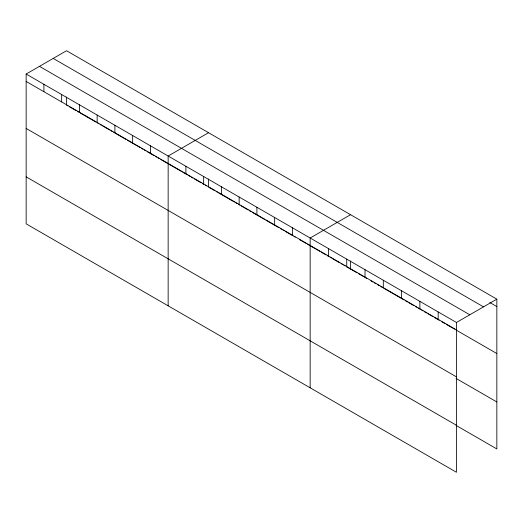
<?xml version="1.0" encoding="UTF-8"?>
<svg xmlns="http://www.w3.org/2000/svg" width="523" height="523" viewBox="0 0 523 523"><rect width="100%" height="100%" fill="white"/><g stroke="black" fill="none" stroke-linecap="round" stroke-linejoin="round"><path stroke-width="0.78" d="M456.461 376.874L456.461 322.482L26.15 74.05L26.15 223.837L456.461 472.269L456.461 376.874L26.15 128.436M456.056 425.395L496.85 448.95L496.85 299.163L66.539 50.731L26.15 74.05M208.54 132.711L168.151 156.031L168.151 305.818M350.547 214.698L310.152 238.017L310.152 387.805M456.461 322.482L496.85 299.163M489.816 302.51L496.85 306.57M53.209 58.426L483.52 306.864M39.48 66.356L469.791 314.787M26.15 81.451L456.461 329.889M67.905 105.908L66.539 105.116L66.539 97.017M69.271 106.692L76.097 110.634M77.463 111.425L78.829 112.21M80.196 113.001L95.899 122.068M97.265 122.853L98.625 123.644M99.991 124.435L101.357 125.219M102.724 126.01L109.549 129.952M110.915 130.737L112.282 131.528M113.648 132.312L125.938 139.412M127.298 140.197L136.856 145.714M137.542 146.113L140.275 147.689M141.635 148.473L143.001 149.264M144.368 150.049L145.734 150.84M147.1 151.631L153.925 155.573M155.292 156.357L156.658 157.148M158.024 157.933L159.391 158.724M160.751 159.508L167.582 163.451M168.949 164.242L181.233 171.335M182.599 172.126L187.378 174.885M188.744 175.669L190.111 176.46M191.477 177.251L192.843 178.036M194.203 178.827L201.035 182.769M202.401 183.553L203.761 184.344M205.127 185.129L206.493 185.92M214.685 190.647L208.54 187.103L208.54 179.003M216.051 191.438L217.418 192.229M218.784 193.013L226.296 197.348M226.975 197.746L234.487 202.081M235.853 202.872L237.213 203.656M238.58 204.447L239.946 205.232M241.312 206.023L243.358 207.206M244.045 207.598L248.137 209.965M249.504 210.749L250.87 211.54M252.236 212.325L261.794 217.849M262.474 218.241L264.527 219.425M265.887 220.209L278.864 227.701M280.223 228.486L281.59 229.277M282.956 230.068L284.322 230.852M285.689 231.643L292.514 235.585M293.88 236.37L295.247 237.161M299.339 239.527L306.171 243.47M307.537 244.254L315.042 248.588M315.729 248.987L319.821 251.347M321.187 252.138L325.966 254.897M327.333 255.688L328.699 256.473M330.065 257.264L331.432 258.048M332.791 258.839L339.623 262.781M340.989 263.566L342.349 264.357M343.716 265.148L345.082 265.932M346.448 266.723L356.876 272.745M358.281 273.555L363.204 276.399M364.609 277.21L366.721 278.426M370.944 280.864L373.056 282.08M374.461 282.891L375.867 283.708M377.273 284.519L379.384 285.735M380.79 286.552L382.195 287.362M383.607 288.173L404.004 299.947M405.41 300.764L407.522 301.98M408.927 302.791L413.85 305.635M415.255 306.445L416.661 307.263M418.073 308.073L420.178 309.289M421.59 310.1L422.996 310.917M424.401 311.728L426.513 312.944M427.919 313.754L432.841 316.598M434.247 317.415L439.17 320.253M441.987 321.88L444.798 323.502M446.204 324.319L454.644 329.189M456.056 330L496.85 353.555M456.056 378.41L496.85 401.965M26.15 176.846L456.461 425.284M438.169 311.924L438.169 319.331M419.884 301.366L419.884 308.773M401.592 290.808L401.592 298.215M383.307 280.25L383.307 287.657M365.021 269.691L365.021 277.092M350.547 260.984L350.547 269.084M346.729 259.133L346.729 266.534M328.444 248.575L328.444 255.976M292.403 227.767L292.403 235.173M274.653 217.522L274.653 224.923M256.904 207.271L256.904 214.672M239.155 197.027L239.155 204.428M221.406 186.776L221.406 194.177M203.65 176.526L203.65 183.933M185.9 166.281L185.9 173.682M150.402 145.786L150.402 153.187M132.652 135.535L132.652 142.936M114.903 125.291L114.903 132.692M97.154 115.04L97.154 122.441M79.398 104.79L79.398 112.197M61.649 94.545L61.649 101.946M43.899 84.295L43.899 91.702"/></g></svg>
